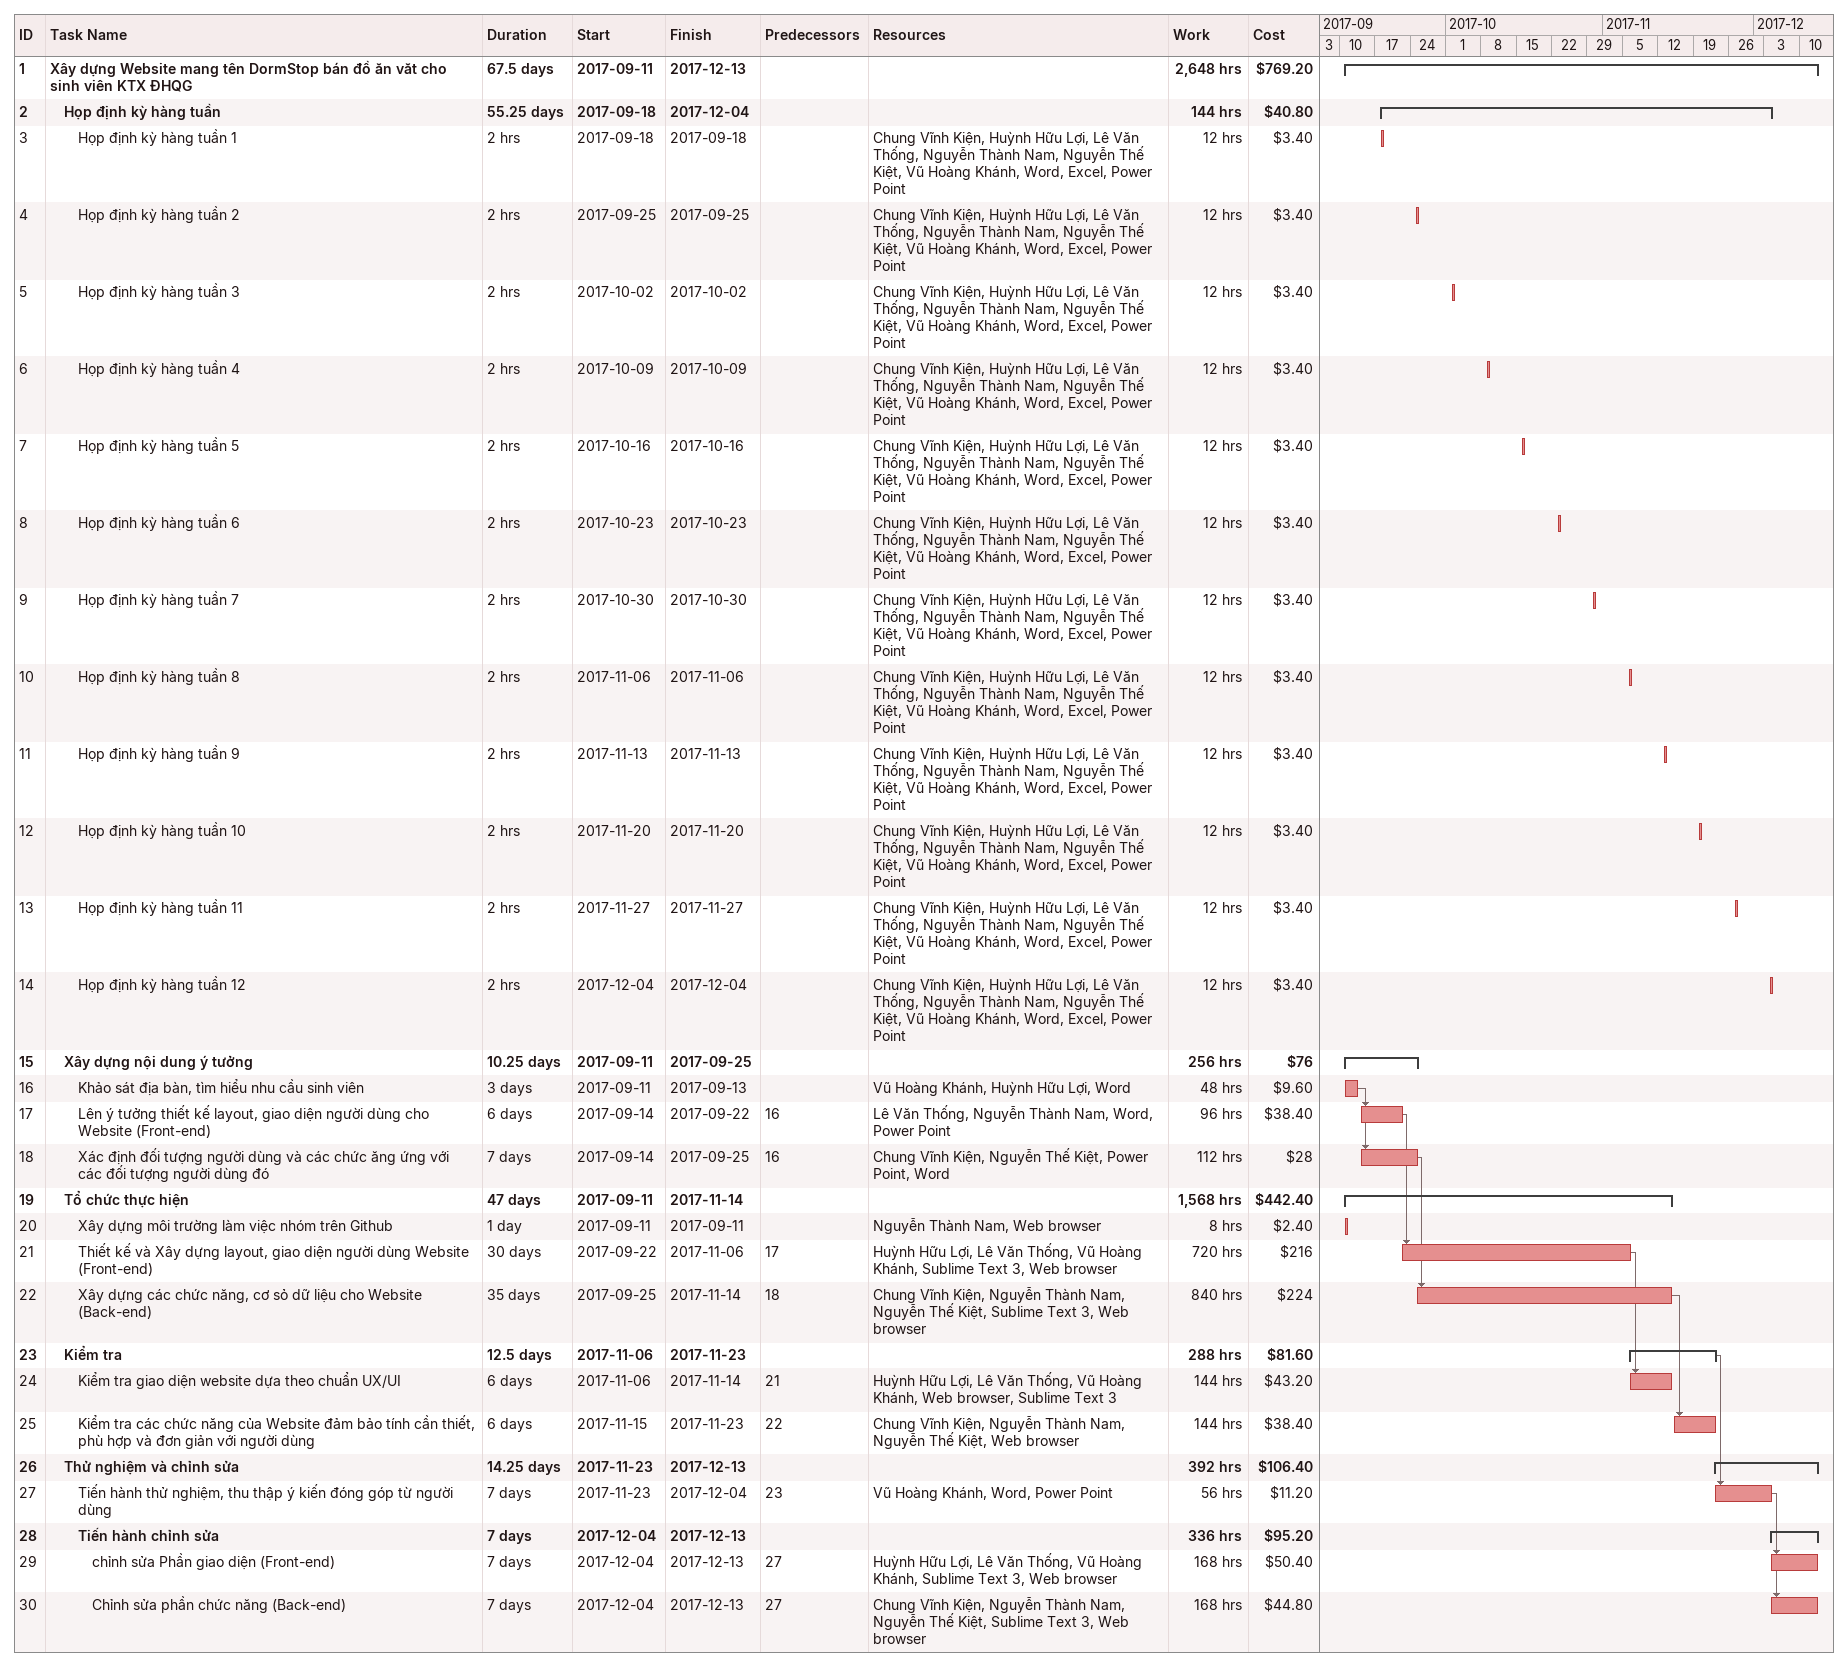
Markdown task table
| ID | Level | Task | Duration | Start | Finish | Predecessors | Resources | Work (h) | Cost ($) |
|---|---|---|---|---|---|---|---|---|---|
| 1 | 1 | **Xây dựng Website mang tên DormStop bán đồ ăn văt cho sinh viên KTX ĐHQG** | 67.5d | 2017-09-11 | 2017-12-13 |  |  | 2648 | 769.20 |
| 2 | 2 | **Họp định kỳ hàng tuần** | 55.25d | 2017-09-18 | 2017-12-04 |  |  | 144 | 40.80 |
| 3 | 3 | Họp định kỳ hàng tuần 1 | 2h | 2017-09-18 | 2017-09-18 |  | Chung Vĩnh Kiện, Huỳnh Hữu Lợi, Lê Văn Thống, Nguyễn Thành Nam, Nguyễn Thế Kiệt, Vũ Hoàng Khánh, Word, Excel, Power Point | 12 | 3.40 |
| 4 | 3 | Họp định kỳ hàng tuần 2 | 2h | 2017-09-25 | 2017-09-25 |  | Chung Vĩnh Kiện, Huỳnh Hữu Lợi, Lê Văn Thống, Nguyễn Thành Nam, Nguyễn Thế Kiệt, Vũ Hoàng Khánh, Word, Excel, Power Point | 12 | 3.40 |
| 5 | 3 | Họp định kỳ hàng tuần 3 | 2h | 2017-10-02 | 2017-10-02 |  | Chung Vĩnh Kiện, Huỳnh Hữu Lợi, Lê Văn Thống, Nguyễn Thành Nam, Nguyễn Thế Kiệt, Vũ Hoàng Khánh, Word, Excel, Power Point | 12 | 3.40 |
| 6 | 3 | Họp định kỳ hàng tuần 4 | 2h | 2017-10-09 | 2017-10-09 |  | Chung Vĩnh Kiện, Huỳnh Hữu Lợi, Lê Văn Thống, Nguyễn Thành Nam, Nguyễn Thế Kiệt, Vũ Hoàng Khánh, Word, Excel, Power Point | 12 | 3.40 |
| 7 | 3 | Họp định kỳ hàng tuần 5 | 2h | 2017-10-16 | 2017-10-16 |  | Chung Vĩnh Kiện, Huỳnh Hữu Lợi, Lê Văn Thống, Nguyễn Thành Nam, Nguyễn Thế Kiệt, Vũ Hoàng Khánh, Word, Excel, Power Point | 12 | 3.40 |
| 8 | 3 | Họp định kỳ hàng tuần 6 | 2h | 2017-10-23 | 2017-10-23 |  | Chung Vĩnh Kiện, Huỳnh Hữu Lợi, Lê Văn Thống, Nguyễn Thành Nam, Nguyễn Thế Kiệt, Vũ Hoàng Khánh, Word, Excel, Power Point | 12 | 3.40 |
| 9 | 3 | Họp định kỳ hàng tuần 7 | 2h | 2017-10-30 | 2017-10-30 |  | Chung Vĩnh Kiện, Huỳnh Hữu Lợi, Lê Văn Thống, Nguyễn Thành Nam, Nguyễn Thế Kiệt, Vũ Hoàng Khánh, Word, Excel, Power Point | 12 | 3.40 |
| 10 | 3 | Họp định kỳ hàng tuần 8 | 2h | 2017-11-06 | 2017-11-06 |  | Chung Vĩnh Kiện, Huỳnh Hữu Lợi, Lê Văn Thống, Nguyễn Thành Nam, Nguyễn Thế Kiệt, Vũ Hoàng Khánh, Word, Excel, Power Point | 12 | 3.40 |
| 11 | 3 | Họp định kỳ hàng tuần 9 | 2h | 2017-11-13 | 2017-11-13 |  | Chung Vĩnh Kiện, Huỳnh Hữu Lợi, Lê Văn Thống, Nguyễn Thành Nam, Nguyễn Thế Kiệt, Vũ Hoàng Khánh, Word, Excel, Power Point | 12 | 3.40 |
| 12 | 3 | Họp định kỳ hàng tuần 10 | 2h | 2017-11-20 | 2017-11-20 |  | Chung Vĩnh Kiện, Huỳnh Hữu Lợi, Lê Văn Thống, Nguyễn Thành Nam, Nguyễn Thế Kiệt, Vũ Hoàng Khánh, Word, Excel, Power Point | 12 | 3.40 |
| 13 | 3 | Họp định kỳ hàng tuần 11 | 2h | 2017-11-27 | 2017-11-27 |  | Chung Vĩnh Kiện, Huỳnh Hữu Lợi, Lê Văn Thống, Nguyễn Thành Nam, Nguyễn Thế Kiệt, Vũ Hoàng Khánh, Word, Excel, Power Point | 12 | 3.40 |
| 14 | 3 | Họp định kỳ hàng tuần 12 | 2h | 2017-12-04 | 2017-12-04 |  | Chung Vĩnh Kiện, Huỳnh Hữu Lợi, Lê Văn Thống, Nguyễn Thành Nam, Nguyễn Thế Kiệt, Vũ Hoàng Khánh, Word, Excel, Power Point | 12 | 3.40 |
| 15 | 2 | **Xây dựng nội dung ý tưởng** | 10.25d | 2017-09-11 | 2017-09-25 |  |  | 256 | 76 |
| 16 | 3 | Khảo sát địa bàn, tìm hiểu nhu cầu sinh viên | 3d | 2017-09-11 | 2017-09-13 |  | Vũ Hoàng Khánh, Huỳnh Hữu Lợi, Word | 48 | 9.60 |
| 17 | 3 | Lên ý tưởng thiết kế layout, giao diện người dùng cho Website (Front-end) | 6d | 2017-09-14 | 2017-09-22 | 16 | Lê Văn Thống, Nguyễn Thành Nam, Word, Power Point | 96 | 38.40 |
| 18 | 3 | Xác định đối tượng người dùng và các chức ăng ứng với các đối tượng người dùng đó | 7d | 2017-09-14 | 2017-09-25 | 16 | Chung Vĩnh Kiện, Nguyễn Thế Kiệt, Power Point, Word | 112 | 28 |
| 19 | 2 | **Tổ chức thực hiện** | 47d | 2017-09-11 | 2017-11-14 |  |  | 1568 | 442.40 |
| 20 | 3 | Xây dựng môi trường làm việc nhóm trên Github | 1d | 2017-09-11 | 2017-09-11 |  | Nguyễn Thành Nam, Web browser | 8 | 2.40 |
| 21 | 3 | Thiết kế và Xây dựng layout, giao diện người dùng Website (Front-end) | 30d | 2017-09-22 | 2017-11-06 | 17 | Huỳnh Hữu Lợi, Lê Văn Thống, Vũ Hoàng Khánh, Sublime Text 3, Web browser | 720 | 216 |
| 22 | 3 | Xây dựng các chức năng, cơ sỏ dữ liệu cho Website (Back-end) | 35d | 2017-09-25 | 2017-11-14 | 18 | Chung Vĩnh Kiện, Nguyễn Thành Nam, Nguyễn Thế Kiệt, Sublime Text 3, Web browser | 840 | 224 |
| 23 | 2 | **Kiểm tra** | 12.5d | 2017-11-06 | 2017-11-23 |  |  | 288 | 81.60 |
| 24 | 3 | Kiểm tra giao diện website dựa theo chuẩn UX/UI | 6d | 2017-11-06 | 2017-11-14 | 21 | Huỳnh Hữu Lợi, Lê Văn Thống, Vũ Hoàng Khánh, Web browser, Sublime Text 3 | 144 | 43.20 |
| 25 | 3 | Kiểm tra các chức năng của Website đảm bảo tính cần thiết, phù hợp và đơn giản với người dùng | 6d | 2017-11-15 | 2017-11-23 | 22 | Chung Vĩnh Kiện, Nguyễn Thành Nam, Nguyễn Thế Kiệt, Web browser | 144 | 38.40 |
| 26 | 2 | **Thử nghiệm và chỉnh sửa** | 14.25d | 2017-11-23 | 2017-12-13 |  |  | 392 | 106.40 |
| 27 | 3 | Tiến hành thử nghiệm, thu thập ý kiến đóng góp từ người dùng | 7d | 2017-11-23 | 2017-12-04 | 23 | Vũ Hoàng Khánh, Word, Power Point | 56 | 11.20 |
| 28 | 3 | **Tiến hành chỉnh sửa** | 7d | 2017-12-04 | 2017-12-13 |  |  | 336 | 95.20 |
| 29 | 4 | chỉnh sửa Phần giao diện (Front-end) | 7d | 2017-12-04 | 2017-12-13 | 27 | Huỳnh Hữu Lợi, Lê Văn Thống, Vũ Hoàng Khánh, Sublime Text 3, Web browser | 168 | 50.40 |
| 30 | 4 | Chỉnh sửa phần chức năng (Back-end) | 7d | 2017-12-04 | 2017-12-13 | 27 | Chung Vĩnh Kiện, Nguyễn Thành Nam, Nguyễn Thế Kiệt, Sublime Text 3, Web browser | 168 | 44.80 |
